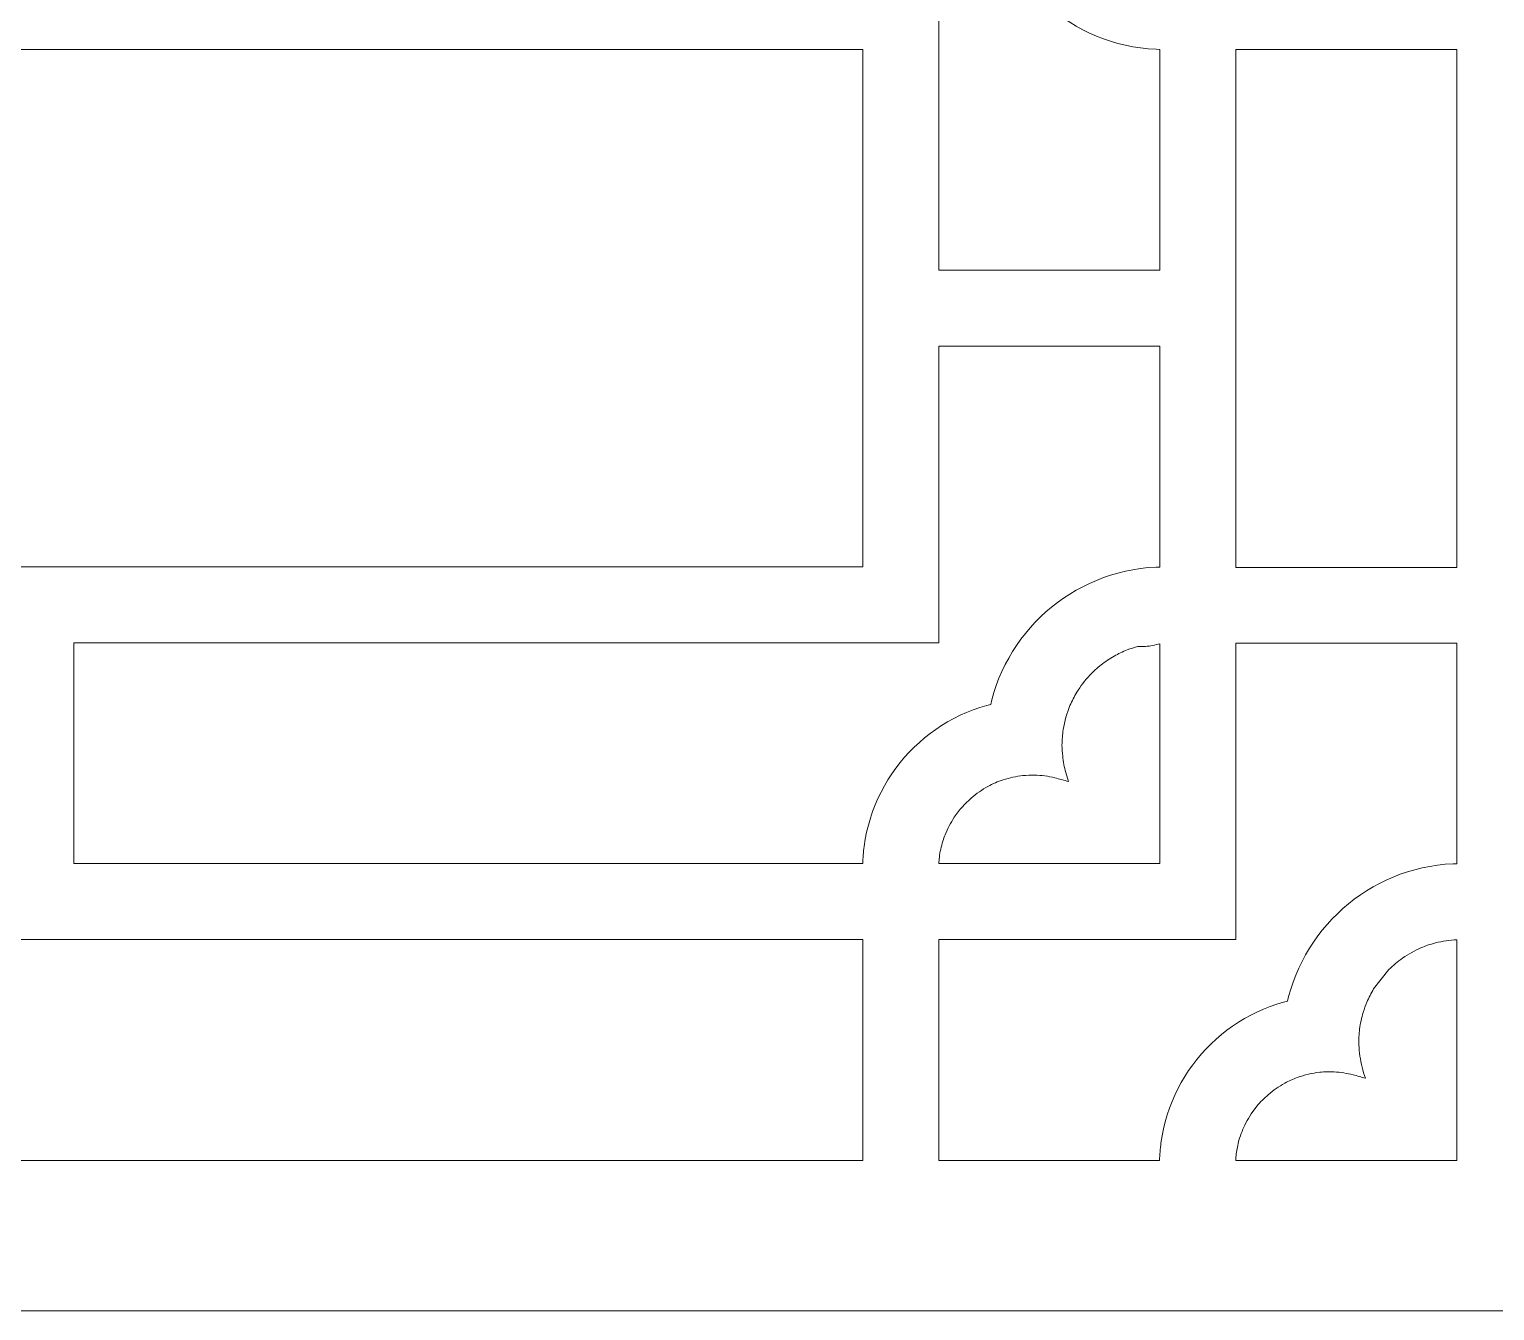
# Model space of a CAD drawing. Header units: centimetres. Extents: x -26.5 to 18, y -3.7 to 6.
# Drawn here: x -18.45 to -11.33, y -3.7 to 2.52 of the extents above; entities that cross this region are included whole.
import ezdxf

# ---------------------------------------------------------------- set-up
doc = ezdxf.new("R2010")
doc.units = ezdxf.units.CM
doc.header["$MEASUREMENT"] = 0
doc.layers.add('layer 1', color=7, linetype='Continuous')

msp = doc.modelspace()

# ---------------------------------------------------------------- linework, layer by layer
at = {"layer": 'layer 1', "color": 242, "lineweight": 9}
for points, knots in [([(-26.53457, -3.70309), (-26.53457, -3.70309), (-26.53457, 6.03856), (-26.53457, 6.03856), (-26.53457, 6.03856), (-26.53457, 6.03856), (18.03348, 6.03856), (18.03348, 6.03856), (18.03348, 6.03856), (18.03348, 6.03856), (18.03348, -3.70309), (18.03348, -3.70309), (18.03348, -3.70309), (18.03348, -3.70309), (-26.53457, -3.70309), (-26.53457, -3.70309)], [0, 0, 0, 0, 0.2, 0.2, 0.2, 0.2, 0.4, 0.4, 0.4, 0.4, 0.6, 0.6, 0.6, 0.6, 1, 1, 1, 1]), ([(-13.39778, 2.55677), (-13.39778, 2.55677), (-13.42803, 2.57666), (-13.42803, 2.57666), (-13.42803, 2.57666), (-13.42803, 2.57666), (-13.4574, 2.59777), (-13.4574, 2.59777), (-13.4574, 2.59777), (-13.4574, 2.59777), (-13.48583, 2.62004), (-13.48583, 2.62004), (-13.48583, 2.62004), (-13.48583, 2.62004), (-13.5133, 2.64347), (-13.5133, 2.64347), (-13.5133, 2.64347), (-13.5133, 2.64347), (-13.53977, 2.66799), (-13.53977, 2.66799), (-13.53977, 2.66799), (-13.53977, 2.66799), (-13.5652, 2.69358), (-13.5652, 2.69358), (-13.5652, 2.69358), (-13.5652, 2.69358), (-13.58955, 2.7202), (-13.58955, 2.7202), (-13.58955, 2.7202), (-13.58955, 2.7202), (-13.6128, 2.74782), (-13.6128, 2.74782), (-13.6128, 2.74782), (-13.6128, 2.74782), (-13.6349, 2.7764), (-13.6349, 2.7764), (-13.6349, 2.7764), (-13.6349, 2.7764), (-13.65582, 2.80591), (-13.65582, 2.80591), (-13.65582, 2.80591), (-13.65582, 2.80591), (-13.67553, 2.8363), (-13.67553, 2.8363), (-13.67553, 2.8363), (-13.67553, 2.8363), (-13.69398, 2.86755), (-13.69398, 2.86755), (-13.69398, 2.86755), (-13.69398, 2.86755), (-13.71114, 2.89961), (-13.71114, 2.89961), (-13.71114, 2.89961), (-13.71114, 2.89961), (-13.72698, 2.93246), (-13.72698, 2.93246), (-13.72698, 2.93246), (-13.72698, 2.93246), (-13.74146, 2.96605), (-13.74146, 2.96605), (-13.74146, 2.96605), (-13.74146, 2.96605), (-13.75455, 3.00035), (-13.75455, 3.00035), (-13.75455, 3.00035), (-13.75455, 3.00035), (-13.76619, 3.03533), (-13.76619, 3.03533), (-13.76619, 3.03533), (-13.76619, 3.03533), (-13.77637, 3.07094), (-13.77637, 3.07094), (-13.77637, 3.07094), (-13.77637, 3.07094), (-13.78151, 3.09242), (-13.78151, 3.09242), (-13.78151, 3.09242), (-13.78151, 3.09242), (-13.8007, 3.09737), (-13.8007, 3.09737), (-13.8007, 3.09737), (-13.8007, 3.09737), (-13.83398, 3.10747), (-13.83398, 3.10747), (-13.83398, 3.10747), (-13.83398, 3.10747), (-13.86665, 3.11893), (-13.86665, 3.11893), (-13.86665, 3.11893), (-13.86665, 3.11893), (-13.89868, 3.1317), (-13.89868, 3.1317), (-13.89868, 3.1317), (-13.89868, 3.1317), (-13.93005, 3.14577), (-13.93005, 3.14577), (-13.93005, 3.14577), (-13.93005, 3.14577), (-13.96071, 3.16108), (-13.96071, 3.16108), (-13.96071, 3.16108), (-13.96071, 3.16108), (-13.99063, 3.17761), (-13.99063, 3.17761), (-13.99063, 3.17761), (-13.99063, 3.17761), (-14.01978, 3.19532), (-14.01978, 3.19532), (-14.01978, 3.19532), (-14.01978, 3.19532), (-14.04814, 3.21419), (-14.04814, 3.21419), (-14.04814, 3.21419), (-14.04814, 3.21419), (-14.07566, 3.23417), (-14.07566, 3.23417), (-14.07566, 3.23417), (-14.07566, 3.23417), (-14.10232, 3.25525), (-14.10232, 3.25525), (-14.10232, 3.25525), (-14.10232, 3.25525), (-14.12806, 3.27737), (-14.12806, 3.27737), (-14.12806, 3.27737), (-14.12806, 3.27737), (-14.15289, 3.30052), (-14.15289, 3.30052), (-14.15289, 3.30052), (-14.15289, 3.30052), (-14.17674, 3.32465), (-14.17674, 3.32465), (-14.17674, 3.32465), (-14.17674, 3.32465), (-14.1996, 3.34974), (-14.1996, 3.34974), (-14.1996, 3.34974), (-14.1996, 3.34974), (-14.22143, 3.37575), (-14.22143, 3.37575), (-14.22143, 3.37575), (-14.22143, 3.37575), (-14.24219, 3.40265), (-14.24219, 3.40265), (-14.24219, 3.40265), (-14.24219, 3.40265), (-14.26186, 3.43041), (-14.26186, 3.43041), (-14.26186, 3.43041), (-14.26186, 3.43041), (-14.28041, 3.459), (-14.28041, 3.459), (-14.28041, 3.459), (-14.28041, 3.459), (-14.29778, 3.48837), (-14.29778, 3.48837), (-14.29778, 3.48837), (-14.29778, 3.48837), (-14.31397, 3.51852), (-14.31397, 3.51852), (-14.31397, 3.51852), (-14.31397, 3.51852), (-14.32893, 3.54938), (-14.32893, 3.54938), (-14.32893, 3.54938), (-14.32893, 3.54938), (-14.34262, 3.58094), (-14.34262, 3.58094), (-14.34262, 3.58094), (-14.34262, 3.58094), (-14.35502, 3.61315), (-14.35502, 3.61315), (-14.35502, 3.61315), (-14.35502, 3.61315), (-14.3661, 3.646), (-14.3661, 3.646), (-14.3661, 3.646), (-14.3661, 3.646), (-14.37581, 3.67944), (-14.37581, 3.67944), (-14.37581, 3.67944), (-14.37581, 3.67944), (-14.38413, 3.71344), (-14.38413, 3.71344), (-14.38413, 3.71344), (-14.38413, 3.71344), (-14.39102, 3.74796), (-14.39102, 3.74796), (-14.39102, 3.74796), (-14.39102, 3.74796), (-14.39645, 3.78298), (-14.39645, 3.78298), (-14.39645, 3.78298), (-14.39953, 3.81078), (-14.40242, 3.83839), (-14.40307, 3.86639), (-14.40307, 3.86639), (-14.40307, 3.86639), (-18.23329, 3.86639), (-18.23329, 3.86639), (-18.23329, 3.86639), (-18.23329, 3.86639), (-18.23329, 2.79374), (-18.23329, 2.79374), (-18.23329, 2.79374), (-18.23329, 2.79374), (-14.03281, 2.79374), (-14.03281, 2.79374), (-14.03281, 2.79374), (-14.03281, 2.79374), (-14.03281, 1.35219), (-14.03281, 1.35219), (-14.03281, 1.35219), (-14.03281, 1.35219), (-12.96017, 1.35219), (-12.96017, 1.35219), (-12.96017, 1.35219), (-12.96017, 1.35219), (-12.96017, 2.42528), (-12.96017, 2.42528), (-12.96017, 2.42528), (-12.96017, 2.42528), (-12.97801, 2.42568), (-12.97801, 2.42568), (-12.97801, 2.42568), (-12.97801, 2.42568), (-13.01618, 2.42822), (-13.01618, 2.42822), (-13.01618, 2.42822), (-13.01618, 2.42822), (-13.05389, 2.4324), (-13.05389, 2.4324), (-13.05389, 2.4324), (-13.05389, 2.4324), (-13.09111, 2.43818), (-13.09111, 2.43818), (-13.09111, 2.43818), (-13.09111, 2.43818), (-13.1278, 2.44555), (-13.1278, 2.44555), (-13.1278, 2.44555), (-13.1278, 2.44555), (-13.16392, 2.45445), (-13.16392, 2.45445), (-13.16392, 2.45445), (-13.16392, 2.45445), (-13.19944, 2.46486), (-13.19944, 2.46486), (-13.19944, 2.46486), (-13.19944, 2.46486), (-13.23431, 2.47672), (-13.23431, 2.47672), (-13.23431, 2.47672), (-13.23431, 2.47672), (-13.26851, 2.49002), (-13.26851, 2.49002), (-13.26851, 2.49002), (-13.26851, 2.49002), (-13.30199, 2.50471), (-13.30199, 2.50471), (-13.30199, 2.50471), (-13.30199, 2.50471), (-13.33472, 2.52076), (-13.33472, 2.52076), (-13.33472, 2.52076), (-13.33472, 2.52076), (-13.36666, 2.53812), (-13.36666, 2.53812), (-13.36666, 2.53812), (-13.36666, 2.53812), (-13.39778, 2.55677), (-13.39778, 2.55677)], [0, 0, 0, 0, 0.0144928, 0.0144928, 0.0144928, 0.0144928, 0.0289855, 0.0289855, 0.0289855, 0.0289855, 0.0434783, 0.0434783, 0.0434783, 0.0434783, 0.057971, 0.057971, 0.057971, 0.057971, 0.0724638, 0.0724638, 0.0724638, 0.0724638, 0.0869565, 0.0869565, 0.0869565, 0.0869565, 0.1014493, 0.1014493, 0.1014493, 0.1014493, 0.115942, 0.115942, 0.115942, 0.115942, 0.1304348, 0.1304348, 0.1304348, 0.1304348, 0.1449275, 0.1449275, 0.1449275, 0.1449275, 0.1594203, 0.1594203, 0.1594203, 0.1594203, 0.173913, 0.173913, 0.173913, 0.173913, 0.1884058, 0.1884058, 0.1884058, 0.1884058, 0.2028986, 0.2028986, 0.2028986, 0.2028986, 0.2173913, 0.2173913, 0.2173913, 0.2173913, 0.2318841, 0.2318841, 0.2318841, 0.2318841, 0.2463768, 0.2463768, 0.2463768, 0.2463768, 0.2608696, 0.2608696, 0.2608696, 0.2608696, 0.2753623, 0.2753623, 0.2753623, 0.2753623, 0.2898551, 0.2898551, 0.2898551, 0.2898551, 0.3043478, 0.3043478, 0.3043478, 0.3043478, 0.3188406, 0.3188406, 0.3188406, 0.3188406, 0.3333333, 0.3333333, 0.3333333, 0.3333333, 0.3478261, 0.3478261, 0.3478261, 0.3478261, 0.3623188, 0.3623188, 0.3623188, 0.3623188, 0.3768116, 0.3768116, 0.3768116, 0.3768116, 0.3913043, 0.3913043, 0.3913043, 0.3913043, 0.4057971, 0.4057971, 0.4057971, 0.4057971, 0.4202899, 0.4202899, 0.4202899, 0.4202899, 0.4347826, 0.4347826, 0.4347826, 0.4347826, 0.4492754, 0.4492754, 0.4492754, 0.4492754, 0.4637681, 0.4637681, 0.4637681, 0.4637681, 0.4782609, 0.4782609, 0.4782609, 0.4782609, 0.4927536, 0.4927536, 0.4927536, 0.4927536, 0.5072464, 0.5072464, 0.5072464, 0.5072464, 0.5217391, 0.5217391, 0.5217391, 0.5217391, 0.5362319, 0.5362319, 0.5362319, 0.5362319, 0.5507246, 0.5507246, 0.5507246, 0.5507246, 0.5652174, 0.5652174, 0.5652174, 0.5652174, 0.5797101, 0.5797101, 0.5797101, 0.5797101, 0.5942029, 0.5942029, 0.5942029, 0.5942029, 0.6086957, 0.6086957, 0.6086957, 0.6086957, 0.6231884, 0.6231884, 0.6231884, 0.6231884, 0.6376812, 0.6376812, 0.6376812, 0.6376812, 0.6521739, 0.6521739, 0.6521739, 0.6521739, 0.6666667, 0.6666667, 0.6666667, 0.6666667, 0.6811594, 0.6811594, 0.6811594, 0.6811594, 0.6956522, 0.6956522, 0.6956522, 0.6956522, 0.7101449, 0.7101449, 0.7101449, 0.7101449, 0.7246377, 0.7246377, 0.7246377, 0.7246377, 0.7391304, 0.7391304, 0.7391304, 0.7391304, 0.7536232, 0.7536232, 0.7536232, 0.7536232, 0.7681159, 0.7681159, 0.7681159, 0.7681159, 0.7826087, 0.7826087, 0.7826087, 0.7826087, 0.7971014, 0.7971014, 0.7971014, 0.7971014, 0.8115942, 0.8115942, 0.8115942, 0.8115942, 0.826087, 0.826087, 0.826087, 0.826087, 0.8405797, 0.8405797, 0.8405797, 0.8405797, 0.8550725, 0.8550725, 0.8550725, 0.8550725, 0.8695652, 0.8695652, 0.8695652, 0.8695652, 0.884058, 0.884058, 0.884058, 0.884058, 0.8985507, 0.8985507, 0.8985507, 0.8985507, 0.9130435, 0.9130435, 0.9130435, 0.9130435, 0.9275362, 0.9275362, 0.9275362, 0.9275362, 0.942029, 0.942029, 0.942029, 0.942029, 0.9565217, 0.9565217, 0.9565217, 0.9565217, 0.9710145, 0.9710145, 0.9710145, 0.9710145, 1, 1, 1, 1]), ([(-22.43377, 2.42483), (-22.43377, 2.42483), (-22.43377, -0.08936), (-22.43377, -0.08936), (-22.43377, -0.08936), (-22.43377, -0.08936), (-14.40172, -0.08936), (-14.40172, -0.08936), (-14.40172, -0.08936), (-14.40172, -0.08936), (-14.40172, 2.42483), (-14.40172, 2.42483), (-14.40172, 2.42483), (-14.40172, 2.42483), (-22.43377, 2.42483), (-22.43377, 2.42483)], [0, 0, 0, 0, 0.2, 0.2, 0.2, 0.2, 0.4, 0.4, 0.4, 0.4, 0.6, 0.6, 0.6, 0.6, 1, 1, 1, 1]), ([(-11.51862, -0.0916), (-11.51862, -0.0916), (-11.51862, 2.42549), (-11.51862, 2.42549), (-11.51862, 2.42549), (-11.51862, 2.42549), (-12.59126, 2.42549), (-12.59126, 2.42549), (-12.59126, 2.42549), (-12.59126, 2.42549), (-12.59126, -0.0916), (-12.59126, -0.0916), (-12.59126, -0.0916), (-12.59126, -0.0916), (-11.51862, -0.0916), (-11.51862, -0.0916)], [0, 0, 0, 0, 0.2, 0.2, 0.2, 0.2, 0.4, 0.4, 0.4, 0.4, 0.6, 0.6, 0.6, 0.6, 1, 1, 1, 1]), ([(-14.37581, -1.34396), (-14.37581, -1.34396), (-14.3661, -1.31052), (-14.3661, -1.31052), (-14.3661, -1.31052), (-14.3661, -1.31052), (-14.35502, -1.27767), (-14.35502, -1.27767), (-14.35502, -1.27767), (-14.35502, -1.27767), (-14.34262, -1.24545), (-14.34262, -1.24545), (-14.34262, -1.24545), (-14.34262, -1.24545), (-14.32893, -1.2139), (-14.32893, -1.2139), (-14.32893, -1.2139), (-14.32893, -1.2139), (-14.31397, -1.18303), (-14.31397, -1.18303), (-14.31397, -1.18303), (-14.31397, -1.18303), (-14.29778, -1.15289), (-14.29778, -1.15289), (-14.29778, -1.15289), (-14.29778, -1.15289), (-14.28041, -1.12351), (-14.28041, -1.12351), (-14.28041, -1.12351), (-14.28041, -1.12351), (-14.26186, -1.09493), (-14.26186, -1.09493), (-14.26186, -1.09493), (-14.26186, -1.09493), (-14.24219, -1.06717), (-14.24219, -1.06717), (-14.24219, -1.06717), (-14.24219, -1.06717), (-14.22143, -1.04027), (-14.22143, -1.04027), (-14.22143, -1.04027), (-14.22143, -1.04027), (-14.1996, -1.01426), (-14.1996, -1.01426), (-14.1996, -1.01426), (-14.1996, -1.01426), (-14.17674, -0.98917), (-14.17674, -0.98917), (-14.17674, -0.98917), (-14.17674, -0.98917), (-14.15289, -0.96503), (-14.15289, -0.96503), (-14.15289, -0.96503), (-14.15289, -0.96503), (-14.12806, -0.94189), (-14.12806, -0.94189), (-14.12806, -0.94189), (-14.12806, -0.94189), (-14.10232, -0.91976), (-14.10232, -0.91976), (-14.10232, -0.91976), (-14.10232, -0.91976), (-14.07566, -0.89869), (-14.07566, -0.89869), (-14.07566, -0.89869), (-14.07566, -0.89869), (-14.04814, -0.8787), (-14.04814, -0.8787), (-14.04814, -0.8787), (-14.04814, -0.8787), (-14.01978, -0.85984), (-14.01978, -0.85984), (-14.01978, -0.85984), (-14.01978, -0.85984), (-13.99063, -0.84213), (-13.99063, -0.84213), (-13.99063, -0.84213), (-13.99063, -0.84213), (-13.96071, -0.82559), (-13.96071, -0.82559), (-13.96071, -0.82559), (-13.96071, -0.82559), (-13.93005, -0.81028), (-13.93005, -0.81028), (-13.93005, -0.81028), (-13.93005, -0.81028), (-13.89868, -0.79623), (-13.89868, -0.79623), (-13.89868, -0.79623), (-13.89868, -0.79623), (-13.86665, -0.78345), (-13.86665, -0.78345), (-13.86665, -0.78345), (-13.86665, -0.78345), (-13.83398, -0.77199), (-13.83398, -0.77199), (-13.83398, -0.77199), (-13.83398, -0.77199), (-13.8007, -0.76189), (-13.8007, -0.76189), (-13.8007, -0.76189), (-13.8007, -0.76189), (-13.78151, -0.75695), (-13.78151, -0.75695), (-13.78151, -0.75695), (-13.78151, -0.75695), (-13.77637, -0.73546), (-13.77637, -0.73546), (-13.77637, -0.73546), (-13.77637, -0.73546), (-13.76619, -0.69985), (-13.76619, -0.69985), (-13.76619, -0.69985), (-13.76619, -0.69985), (-13.75455, -0.66487), (-13.75455, -0.66487), (-13.75455, -0.66487), (-13.75455, -0.66487), (-13.74146, -0.63057), (-13.74146, -0.63057), (-13.74146, -0.63057), (-13.74146, -0.63057), (-13.72698, -0.59698), (-13.72698, -0.59698), (-13.72698, -0.59698), (-13.72698, -0.59698), (-13.71114, -0.56413), (-13.71114, -0.56413), (-13.71114, -0.56413), (-13.71114, -0.56413), (-13.69398, -0.53206), (-13.69398, -0.53206), (-13.69398, -0.53206), (-13.69398, -0.53206), (-13.67553, -0.50082), (-13.67553, -0.50082), (-13.67553, -0.50082), (-13.67553, -0.50082), (-13.65582, -0.47043), (-13.65582, -0.47043), (-13.65582, -0.47043), (-13.65582, -0.47043), (-13.6349, -0.44092), (-13.6349, -0.44092), (-13.6349, -0.44092), (-13.6349, -0.44092), (-13.6128, -0.41234), (-13.6128, -0.41234), (-13.6128, -0.41234), (-13.6128, -0.41234), (-13.58955, -0.38472), (-13.58955, -0.38472), (-13.58955, -0.38472), (-13.58955, -0.38472), (-13.5652, -0.3581), (-13.5652, -0.3581), (-13.5652, -0.3581), (-13.5652, -0.3581), (-13.53977, -0.33251), (-13.53977, -0.33251), (-13.53977, -0.33251), (-13.53977, -0.33251), (-13.5133, -0.30798), (-13.5133, -0.30798), (-13.5133, -0.30798), (-13.5133, -0.30798), (-13.48583, -0.28456), (-13.48583, -0.28456), (-13.48583, -0.28456), (-13.48583, -0.28456), (-13.4574, -0.26228), (-13.4574, -0.26228), (-13.4574, -0.26228), (-13.4574, -0.26228), (-13.42804, -0.24118), (-13.42804, -0.24118), (-13.42804, -0.24118), (-13.42804, -0.24118), (-13.39778, -0.22128), (-13.39778, -0.22128), (-13.39778, -0.22128), (-13.39778, -0.22128), (-13.36666, -0.20264), (-13.36666, -0.20264), (-13.36666, -0.20264), (-13.36666, -0.20264), (-13.33472, -0.18527), (-13.33472, -0.18527), (-13.33472, -0.18527), (-13.33472, -0.18527), (-13.30199, -0.16922), (-13.30199, -0.16922), (-13.30199, -0.16922), (-13.30199, -0.16922), (-13.26851, -0.15454), (-13.26851, -0.15454), (-13.26851, -0.15454), (-13.26851, -0.15454), (-13.23431, -0.14124), (-13.23431, -0.14124), (-13.23431, -0.14124), (-13.23431, -0.14124), (-13.19944, -0.12937), (-13.19944, -0.12937), (-13.19944, -0.12937), (-13.19944, -0.12937), (-13.16392, -0.11897), (-13.16392, -0.11897), (-13.16392, -0.11897), (-13.16392, -0.11897), (-13.1278, -0.11007), (-13.1278, -0.11007), (-13.1278, -0.11007), (-13.1278, -0.11007), (-13.09111, -0.10271), (-13.09111, -0.10271), (-13.09111, -0.10271), (-13.09111, -0.10271), (-13.05389, -0.09692), (-13.05389, -0.09692), (-13.05389, -0.09692), (-13.05389, -0.09692), (-13.01617, -0.09274), (-13.01617, -0.09274), (-13.01617, -0.09274), (-13.01617, -0.09274), (-12.97801, -0.0902), (-12.97801, -0.0902), (-12.97801, -0.0902), (-12.97801, -0.0902), (-12.96017, -0.08981), (-12.96017, -0.08981), (-12.96017, -0.08981), (-12.96017, -0.08981), (-12.96017, 0.98328), (-12.96017, 0.98328), (-12.96017, 0.98328), (-12.96017, 0.98328), (-14.03281, 0.98328), (-14.03281, 0.98328), (-14.03281, 0.98328), (-14.03281, 0.98328), (-14.03281, -0.45827), (-14.03281, -0.45827), (-14.03281, -0.45827), (-14.03281, -0.45827), (-18.23329, -0.45827), (-18.23329, -0.45827), (-18.23329, -0.45827), (-18.23329, -0.45827), (-18.23329, -1.53091), (-18.23329, -1.53091), (-18.23329, -1.53091), (-18.23329, -1.53091), (-14.40307, -1.53091), (-14.40307, -1.53091), (-14.40307, -1.53091), (-14.40242, -1.50291), (-14.39953, -1.47529), (-14.39645, -1.4475), (-14.39645, -1.4475), (-14.39645, -1.4475), (-14.39102, -1.41249), (-14.39102, -1.41249), (-14.39102, -1.41249), (-14.39102, -1.41249), (-14.38413, -1.37796), (-14.38413, -1.37796), (-14.38413, -1.37796), (-14.38413, -1.37796), (-14.37581, -1.34396), (-14.37581, -1.34396)], [0, 0, 0, 0, 0.0144928, 0.0144928, 0.0144928, 0.0144928, 0.0289855, 0.0289855, 0.0289855, 0.0289855, 0.0434783, 0.0434783, 0.0434783, 0.0434783, 0.057971, 0.057971, 0.057971, 0.057971, 0.0724638, 0.0724638, 0.0724638, 0.0724638, 0.0869565, 0.0869565, 0.0869565, 0.0869565, 0.1014493, 0.1014493, 0.1014493, 0.1014493, 0.115942, 0.115942, 0.115942, 0.115942, 0.1304348, 0.1304348, 0.1304348, 0.1304348, 0.1449275, 0.1449275, 0.1449275, 0.1449275, 0.1594203, 0.1594203, 0.1594203, 0.1594203, 0.173913, 0.173913, 0.173913, 0.173913, 0.1884058, 0.1884058, 0.1884058, 0.1884058, 0.2028986, 0.2028986, 0.2028986, 0.2028986, 0.2173913, 0.2173913, 0.2173913, 0.2173913, 0.2318841, 0.2318841, 0.2318841, 0.2318841, 0.2463768, 0.2463768, 0.2463768, 0.2463768, 0.2608696, 0.2608696, 0.2608696, 0.2608696, 0.2753623, 0.2753623, 0.2753623, 0.2753623, 0.2898551, 0.2898551, 0.2898551, 0.2898551, 0.3043478, 0.3043478, 0.3043478, 0.3043478, 0.3188406, 0.3188406, 0.3188406, 0.3188406, 0.3333333, 0.3333333, 0.3333333, 0.3333333, 0.3478261, 0.3478261, 0.3478261, 0.3478261, 0.3623188, 0.3623188, 0.3623188, 0.3623188, 0.3768116, 0.3768116, 0.3768116, 0.3768116, 0.3913043, 0.3913043, 0.3913043, 0.3913043, 0.4057971, 0.4057971, 0.4057971, 0.4057971, 0.4202899, 0.4202899, 0.4202899, 0.4202899, 0.4347826, 0.4347826, 0.4347826, 0.4347826, 0.4492754, 0.4492754, 0.4492754, 0.4492754, 0.4637681, 0.4637681, 0.4637681, 0.4637681, 0.4782609, 0.4782609, 0.4782609, 0.4782609, 0.4927536, 0.4927536, 0.4927536, 0.4927536, 0.5072464, 0.5072464, 0.5072464, 0.5072464, 0.5217391, 0.5217391, 0.5217391, 0.5217391, 0.5362319, 0.5362319, 0.5362319, 0.5362319, 0.5507246, 0.5507246, 0.5507246, 0.5507246, 0.5652174, 0.5652174, 0.5652174, 0.5652174, 0.5797101, 0.5797101, 0.5797101, 0.5797101, 0.5942029, 0.5942029, 0.5942029, 0.5942029, 0.6086957, 0.6086957, 0.6086957, 0.6086957, 0.6231884, 0.6231884, 0.6231884, 0.6231884, 0.6376812, 0.6376812, 0.6376812, 0.6376812, 0.6521739, 0.6521739, 0.6521739, 0.6521739, 0.6666667, 0.6666667, 0.6666667, 0.6666667, 0.6811594, 0.6811594, 0.6811594, 0.6811594, 0.6956522, 0.6956522, 0.6956522, 0.6956522, 0.7101449, 0.7101449, 0.7101449, 0.7101449, 0.7246377, 0.7246377, 0.7246377, 0.7246377, 0.7391304, 0.7391304, 0.7391304, 0.7391304, 0.7536232, 0.7536232, 0.7536232, 0.7536232, 0.7681159, 0.7681159, 0.7681159, 0.7681159, 0.7826087, 0.7826087, 0.7826087, 0.7826087, 0.7971014, 0.7971014, 0.7971014, 0.7971014, 0.8115942, 0.8115942, 0.8115942, 0.8115942, 0.826087, 0.826087, 0.826087, 0.826087, 0.8405797, 0.8405797, 0.8405797, 0.8405797, 0.8550725, 0.8550725, 0.8550725, 0.8550725, 0.8695652, 0.8695652, 0.8695652, 0.8695652, 0.884058, 0.884058, 0.884058, 0.884058, 0.8985507, 0.8985507, 0.8985507, 0.8985507, 0.9130435, 0.9130435, 0.9130435, 0.9130435, 0.9275362, 0.9275362, 0.9275362, 0.9275362, 0.942029, 0.942029, 0.942029, 0.942029, 0.9565217, 0.9565217, 0.9565217, 0.9565217, 0.9710145, 0.9710145, 0.9710145, 0.9710145, 1, 1, 1, 1]), ([(-13.11915, -0.49247), (-13.14085, -0.5007), (-13.1615, -0.51133), (-13.18174, -0.52273), (-13.18174, -0.52273), (-13.20396, -0.53547), (-13.2258, -0.54918), (-13.24575, -0.56532), (-13.24575, -0.56532), (-13.26471, -0.5809), (-13.28337, -0.59695), (-13.29998, -0.61508), (-13.29998, -0.61508), (-13.32361, -0.64106), (-13.34478, -0.66876), (-13.36382, -0.6983), (-13.36382, -0.6983), (-13.37577, -0.71915), (-13.38673, -0.74047), (-13.3967, -0.76236), (-13.3967, -0.76236), (-13.41163, -0.80028), (-13.4226, -0.83898), (-13.42986, -0.8791), (-13.42986, -0.8791), (-13.43307, -0.90409), (-13.43495, -0.92931), (-13.43559, -0.95452), (-13.43559, -0.95452), (-13.43509, -0.97276), (-13.4339, -0.99093), (-13.43191, -1.00909), (-13.43191, -1.00909), (-13.42888, -1.03546), (-13.42471, -1.06265), (-13.41705, -1.08812), (-13.41705, -1.08812), (-13.41705, -1.08812), (-13.40382, -1.13183), (-13.40382, -1.13183), (-13.40382, -1.13183), (-13.42589, -1.12573), (-13.4479, -1.11923), (-13.47019, -1.11394), (-13.47019, -1.11394), (-13.502, -1.10662), (-13.53519, -1.10116), (-13.56788, -1.10081), (-13.56788, -1.10081), (-13.58702, -1.10074), (-13.60609, -1.10138), (-13.6252, -1.10279), (-13.6252, -1.10279), (-13.65789, -1.10704), (-13.68976, -1.11388), (-13.72126, -1.12368), (-13.72126, -1.12368), (-13.74665, -1.1317), (-13.77116, -1.14324), (-13.79488, -1.15535), (-13.79488, -1.15535), (-13.8236, -1.17205), (-13.85041, -1.19068), (-13.8757, -1.2123), (-13.8757, -1.2123), (-13.89517, -1.22929), (-13.91313, -1.24746), (-13.93014, -1.26695), (-13.93014, -1.26695), (-13.93014, -1.26695), (-13.95879, -1.30565), (-13.95879, -1.30565), (-13.95879, -1.30565), (-13.97578, -1.33272), (-13.99042, -1.36063), (-14.00253, -1.39023), (-14.00253, -1.39023), (-14.00669, -1.40057), (-14.01057, -1.41098), (-14.01418, -1.42155), (-14.01418, -1.42155), (-14.0214, -1.44704), (-14.02795, -1.47338), (-14.03084, -1.49977), (-14.03084, -1.49977), (-14.0319, -1.51012), (-14.03279, -1.5205), (-14.0333, -1.53091), (-14.0333, -1.53091), (-14.0333, -1.53091), (-12.96017, -1.53091), (-12.96017, -1.53091), (-12.96017, -1.53091), (-12.96017, -1.53091), (-12.96017, -0.46282), (-12.96017, -0.46282), (-12.96017, -0.46282), (-12.98361, -0.46799), (-13.00659, -0.47385), (-13.03061, -0.47604), (-13.03061, -0.47604), (-13.04303, -0.47692), (-13.05502, -0.4768), (-13.0674, -0.47527), (-13.0674, -0.47527), (-13.08485, -0.48042), (-13.10206, -0.48615), (-13.11915, -0.49247)], [0, 0, 0, 0, 0.0357143, 0.0357143, 0.0357143, 0.0357143, 0.0714286, 0.0714286, 0.0714286, 0.0714286, 0.1071429, 0.1071429, 0.1071429, 0.1071429, 0.1428571, 0.1428571, 0.1428571, 0.1428571, 0.1785714, 0.1785714, 0.1785714, 0.1785714, 0.2142857, 0.2142857, 0.2142857, 0.2142857, 0.25, 0.25, 0.25, 0.25, 0.2857143, 0.2857143, 0.2857143, 0.2857143, 0.3214286, 0.3214286, 0.3214286, 0.3214286, 0.3571429, 0.3571429, 0.3571429, 0.3571429, 0.3928571, 0.3928571, 0.3928571, 0.3928571, 0.4285714, 0.4285714, 0.4285714, 0.4285714, 0.4642857, 0.4642857, 0.4642857, 0.4642857, 0.5, 0.5, 0.5, 0.5, 0.5357143, 0.5357143, 0.5357143, 0.5357143, 0.5714286, 0.5714286, 0.5714286, 0.5714286, 0.6071429, 0.6071429, 0.6071429, 0.6071429, 0.6428571, 0.6428571, 0.6428571, 0.6428571, 0.6785714, 0.6785714, 0.6785714, 0.6785714, 0.7142857, 0.7142857, 0.7142857, 0.7142857, 0.75, 0.75, 0.75, 0.75, 0.7857143, 0.7857143, 0.7857143, 0.7857143, 0.8214286, 0.8214286, 0.8214286, 0.8214286, 0.8571429, 0.8571429, 0.8571429, 0.8571429, 0.8928571, 0.8928571, 0.8928571, 0.8928571, 0.9285714, 0.9285714, 0.9285714, 0.9285714, 1, 1, 1, 1]), ([(-12.88738, -2.65545), (-12.88738, -2.65545), (-12.87242, -2.62458), (-12.87242, -2.62458), (-12.87242, -2.62458), (-12.87242, -2.62458), (-12.85623, -2.59445), (-12.85623, -2.59445), (-12.85623, -2.59445), (-12.85623, -2.59445), (-12.83886, -2.56507), (-12.83886, -2.56507), (-12.83886, -2.56507), (-12.83886, -2.56507), (-12.82031, -2.53648), (-12.82031, -2.53648), (-12.82031, -2.53648), (-12.82031, -2.53648), (-12.80064, -2.50872), (-12.80064, -2.50872), (-12.80064, -2.50872), (-12.80064, -2.50872), (-12.77988, -2.48182), (-12.77988, -2.48182), (-12.77988, -2.48182), (-12.77988, -2.48182), (-12.75805, -2.45581), (-12.75805, -2.45581), (-12.75805, -2.45581), (-12.75805, -2.45581), (-12.73519, -2.43072), (-12.73519, -2.43072), (-12.73519, -2.43072), (-12.73519, -2.43072), (-12.71134, -2.40658), (-12.71134, -2.40658), (-12.71134, -2.40658), (-12.71134, -2.40658), (-12.68651, -2.38344), (-12.68651, -2.38344), (-12.68651, -2.38344), (-12.68651, -2.38344), (-12.66077, -2.36131), (-12.66077, -2.36131), (-12.66077, -2.36131), (-12.66077, -2.36131), (-12.63411, -2.34024), (-12.63411, -2.34024), (-12.63411, -2.34024), (-12.63411, -2.34024), (-12.60659, -2.32026), (-12.60659, -2.32026), (-12.60659, -2.32026), (-12.60659, -2.32026), (-12.57823, -2.30139), (-12.57823, -2.30139), (-12.57823, -2.30139), (-12.57823, -2.30139), (-12.54908, -2.28368), (-12.54908, -2.28368), (-12.54908, -2.28368), (-12.54908, -2.28368), (-12.51916, -2.26715), (-12.51916, -2.26715), (-12.51916, -2.26715), (-12.51916, -2.26715), (-12.4885, -2.25184), (-12.4885, -2.25184), (-12.4885, -2.25184), (-12.4885, -2.25184), (-12.45713, -2.23778), (-12.45713, -2.23778), (-12.45713, -2.23778), (-12.45713, -2.23778), (-12.4251, -2.225), (-12.4251, -2.225), (-12.4251, -2.225), (-12.4251, -2.225), (-12.39243, -2.21355), (-12.39243, -2.21355), (-12.39243, -2.21355), (-12.39243, -2.21355), (-12.35915, -2.20344), (-12.35915, -2.20344), (-12.35915, -2.20344), (-12.35915, -2.20344), (-12.33996, -2.1985), (-12.33996, -2.1985), (-12.33996, -2.1985), (-12.33996, -2.1985), (-12.33482, -2.17702), (-12.33482, -2.17702), (-12.33482, -2.17702), (-12.33482, -2.17702), (-12.32464, -2.1414), (-12.32464, -2.1414), (-12.32464, -2.1414), (-12.32464, -2.1414), (-12.313, -2.10643), (-12.313, -2.10643), (-12.313, -2.10643), (-12.313, -2.10643), (-12.29991, -2.07212), (-12.29991, -2.07212), (-12.29991, -2.07212), (-12.29991, -2.07212), (-12.28543, -2.03853), (-12.28543, -2.03853), (-12.28543, -2.03853), (-12.28543, -2.03853), (-12.26959, -2.00568), (-12.26959, -2.00568), (-12.26959, -2.00568), (-12.26959, -2.00568), (-12.25243, -1.97362), (-12.25243, -1.97362), (-12.25243, -1.97362), (-12.25243, -1.97362), (-12.23397, -1.94237), (-12.23397, -1.94237), (-12.23397, -1.94237), (-12.23397, -1.94237), (-12.21427, -1.91198), (-12.21427, -1.91198), (-12.21427, -1.91198), (-12.21427, -1.91198), (-12.19334, -1.88247), (-12.19334, -1.88247), (-12.19334, -1.88247), (-12.19334, -1.88247), (-12.17125, -1.85389), (-12.17125, -1.85389), (-12.17125, -1.85389), (-12.17125, -1.85389), (-12.148, -1.82627), (-12.148, -1.82627), (-12.148, -1.82627), (-12.148, -1.82627), (-12.12364, -1.79965), (-12.12364, -1.79965), (-12.12364, -1.79965), (-12.12364, -1.79965), (-12.09821, -1.77406), (-12.09821, -1.77406), (-12.09821, -1.77406), (-12.09821, -1.77406), (-12.07175, -1.74954), (-12.07175, -1.74954), (-12.07175, -1.74954), (-12.07175, -1.74954), (-12.04428, -1.72612), (-12.04428, -1.72612), (-12.04428, -1.72612), (-12.04428, -1.72612), (-12.01585, -1.70384), (-12.01585, -1.70384), (-12.01585, -1.70384), (-12.01585, -1.70384), (-11.98648, -1.68274), (-11.98648, -1.68274), (-11.98648, -1.68274), (-11.98648, -1.68274), (-11.95622, -1.66284), (-11.95622, -1.66284), (-11.95622, -1.66284), (-11.95622, -1.66284), (-11.9251, -1.64419), (-11.9251, -1.64419), (-11.9251, -1.64419), (-11.9251, -1.64419), (-11.89316, -1.62682), (-11.89316, -1.62682), (-11.89316, -1.62682), (-11.89316, -1.62682), (-11.86043, -1.61078), (-11.86043, -1.61078), (-11.86043, -1.61078), (-11.86043, -1.61078), (-11.82696, -1.59609), (-11.82696, -1.59609), (-11.82696, -1.59609), (-11.82696, -1.59609), (-11.79276, -1.5828), (-11.79276, -1.5828), (-11.79276, -1.5828), (-11.79276, -1.5828), (-11.75789, -1.57093), (-11.75789, -1.57093), (-11.75789, -1.57093), (-11.75789, -1.57093), (-11.72237, -1.56052), (-11.72237, -1.56052), (-11.72237, -1.56052), (-11.72237, -1.56052), (-11.68625, -1.55162), (-11.68625, -1.55162), (-11.68625, -1.55162), (-11.68625, -1.55162), (-11.64956, -1.54426), (-11.64956, -1.54426), (-11.64956, -1.54426), (-11.64956, -1.54426), (-11.61234, -1.53847), (-11.61234, -1.53847), (-11.61234, -1.53847), (-11.61234, -1.53847), (-11.57462, -1.53429), (-11.57462, -1.53429), (-11.57462, -1.53429), (-11.57462, -1.53429), (-11.53645, -1.53176), (-11.53645, -1.53176), (-11.53645, -1.53176), (-11.53645, -1.53176), (-11.51862, -1.53136), (-11.51862, -1.53136), (-11.51862, -1.53136), (-11.51862, -1.53136), (-11.51862, -0.46052), (-11.51862, -0.46052), (-11.51862, -0.46052), (-11.51862, -0.46052), (-12.59126, -0.46052), (-12.59126, -0.46052), (-12.59126, -0.46052), (-12.59126, -0.46052), (-12.59126, -1.89982), (-12.59126, -1.89982), (-12.59126, -1.89982), (-12.59126, -1.89982), (-14.03328, -1.89982), (-14.03328, -1.89982), (-14.03328, -1.89982), (-14.03328, -1.89982), (-14.03328, -2.97247), (-14.03328, -2.97247), (-14.03328, -2.97247), (-14.03328, -2.97247), (-12.96152, -2.97247), (-12.96152, -2.97247), (-12.96152, -2.97247), (-12.96087, -2.94446), (-12.95798, -2.91685), (-12.9549, -2.88905), (-12.9549, -2.88905), (-12.9549, -2.88905), (-12.94947, -2.85404), (-12.94947, -2.85404), (-12.94947, -2.85404), (-12.94947, -2.85404), (-12.94258, -2.81951), (-12.94258, -2.81951), (-12.94258, -2.81951), (-12.94258, -2.81951), (-12.93426, -2.78551), (-12.93426, -2.78551), (-12.93426, -2.78551), (-12.93426, -2.78551), (-12.92455, -2.75207), (-12.92455, -2.75207), (-12.92455, -2.75207), (-12.92455, -2.75207), (-12.91347, -2.71923), (-12.91347, -2.71923), (-12.91347, -2.71923), (-12.91347, -2.71923), (-12.90107, -2.68701), (-12.90107, -2.68701), (-12.90107, -2.68701), (-12.90107, -2.68701), (-12.88738, -2.65545), (-12.88738, -2.65545)], [0, 0, 0, 0, 0.0144928, 0.0144928, 0.0144928, 0.0144928, 0.0289855, 0.0289855, 0.0289855, 0.0289855, 0.0434783, 0.0434783, 0.0434783, 0.0434783, 0.057971, 0.057971, 0.057971, 0.057971, 0.0724638, 0.0724638, 0.0724638, 0.0724638, 0.0869565, 0.0869565, 0.0869565, 0.0869565, 0.1014493, 0.1014493, 0.1014493, 0.1014493, 0.115942, 0.115942, 0.115942, 0.115942, 0.1304348, 0.1304348, 0.1304348, 0.1304348, 0.1449275, 0.1449275, 0.1449275, 0.1449275, 0.1594203, 0.1594203, 0.1594203, 0.1594203, 0.173913, 0.173913, 0.173913, 0.173913, 0.1884058, 0.1884058, 0.1884058, 0.1884058, 0.2028986, 0.2028986, 0.2028986, 0.2028986, 0.2173913, 0.2173913, 0.2173913, 0.2173913, 0.2318841, 0.2318841, 0.2318841, 0.2318841, 0.2463768, 0.2463768, 0.2463768, 0.2463768, 0.2608696, 0.2608696, 0.2608696, 0.2608696, 0.2753623, 0.2753623, 0.2753623, 0.2753623, 0.2898551, 0.2898551, 0.2898551, 0.2898551, 0.3043478, 0.3043478, 0.3043478, 0.3043478, 0.3188406, 0.3188406, 0.3188406, 0.3188406, 0.3333333, 0.3333333, 0.3333333, 0.3333333, 0.3478261, 0.3478261, 0.3478261, 0.3478261, 0.3623188, 0.3623188, 0.3623188, 0.3623188, 0.3768116, 0.3768116, 0.3768116, 0.3768116, 0.3913043, 0.3913043, 0.3913043, 0.3913043, 0.4057971, 0.4057971, 0.4057971, 0.4057971, 0.4202899, 0.4202899, 0.4202899, 0.4202899, 0.4347826, 0.4347826, 0.4347826, 0.4347826, 0.4492754, 0.4492754, 0.4492754, 0.4492754, 0.4637681, 0.4637681, 0.4637681, 0.4637681, 0.4782609, 0.4782609, 0.4782609, 0.4782609, 0.4927536, 0.4927536, 0.4927536, 0.4927536, 0.5072464, 0.5072464, 0.5072464, 0.5072464, 0.5217391, 0.5217391, 0.5217391, 0.5217391, 0.5362319, 0.5362319, 0.5362319, 0.5362319, 0.5507246, 0.5507246, 0.5507246, 0.5507246, 0.5652174, 0.5652174, 0.5652174, 0.5652174, 0.5797101, 0.5797101, 0.5797101, 0.5797101, 0.5942029, 0.5942029, 0.5942029, 0.5942029, 0.6086957, 0.6086957, 0.6086957, 0.6086957, 0.6231884, 0.6231884, 0.6231884, 0.6231884, 0.6376812, 0.6376812, 0.6376812, 0.6376812, 0.6521739, 0.6521739, 0.6521739, 0.6521739, 0.6666667, 0.6666667, 0.6666667, 0.6666667, 0.6811594, 0.6811594, 0.6811594, 0.6811594, 0.6956522, 0.6956522, 0.6956522, 0.6956522, 0.7101449, 0.7101449, 0.7101449, 0.7101449, 0.7246377, 0.7246377, 0.7246377, 0.7246377, 0.7391304, 0.7391304, 0.7391304, 0.7391304, 0.7536232, 0.7536232, 0.7536232, 0.7536232, 0.7681159, 0.7681159, 0.7681159, 0.7681159, 0.7826087, 0.7826087, 0.7826087, 0.7826087, 0.7971014, 0.7971014, 0.7971014, 0.7971014, 0.8115942, 0.8115942, 0.8115942, 0.8115942, 0.826087, 0.826087, 0.826087, 0.826087, 0.8405797, 0.8405797, 0.8405797, 0.8405797, 0.8550725, 0.8550725, 0.8550725, 0.8550725, 0.8695652, 0.8695652, 0.8695652, 0.8695652, 0.884058, 0.884058, 0.884058, 0.884058, 0.8985507, 0.8985507, 0.8985507, 0.8985507, 0.9130435, 0.9130435, 0.9130435, 0.9130435, 0.9275362, 0.9275362, 0.9275362, 0.9275362, 0.942029, 0.942029, 0.942029, 0.942029, 0.9565217, 0.9565217, 0.9565217, 0.9565217, 0.9710145, 0.9710145, 0.9710145, 0.9710145, 1, 1, 1, 1]), ([(-22.435, -2.97247), (-22.435, -2.97247), (-14.40219, -2.97247), (-14.40219, -2.97247), (-14.40219, -2.97247), (-14.40219, -2.97247), (-14.40219, -1.89982), (-14.40219, -1.89982), (-14.40219, -1.89982), (-14.40219, -1.89982), (-22.435, -1.89982), (-22.435, -1.89982), (-22.435, -1.89982), (-22.435, -1.89982), (-22.435, -2.97247), (-22.435, -2.97247)], [0, 0, 0, 0, 0.2, 0.2, 0.2, 0.2, 0.4, 0.4, 0.4, 0.4, 0.6, 0.6, 0.6, 0.6, 1, 1, 1, 1]), ([(-11.66035, -1.92781), (-11.67031, -1.93129), (-11.68021, -1.93496), (-11.69006, -1.93883), (-11.69006, -1.93883), (-11.72203, -1.95336), (-11.75249, -1.97037), (-11.7816, -1.99007), (-11.7816, -1.99007), (-11.80543, -2.0063), (-11.82734, -2.02587), (-11.84825, -2.04573), (-11.84825, -2.04573), (-11.84825, -2.04573), (-11.92227, -2.13985), (-11.92227, -2.13985), (-11.92227, -2.13985), (-11.93423, -2.1607), (-11.94517, -2.18203), (-11.95515, -2.20392), (-11.95515, -2.20392), (-11.96165, -2.22044), (-11.96748, -2.23716), (-11.97261, -2.25419), (-11.97261, -2.25419), (-11.98031, -2.28037), (-11.98697, -2.30728), (-11.98995, -2.33447), (-11.98995, -2.33447), (-11.99268, -2.36005), (-11.99465, -2.38592), (-11.99346, -2.41164), (-11.99346, -2.41164), (-11.99161, -2.4482), (-11.9866, -2.48398), (-11.97843, -2.51966), (-11.97843, -2.51966), (-11.97331, -2.53763), (-11.96768, -2.55549), (-11.96227, -2.57338), (-11.96227, -2.57338), (-11.98211, -2.56789), (-12.00192, -2.56214), (-12.0219, -2.55711), (-12.0219, -2.55711), (-12.05207, -2.54975), (-12.08242, -2.54499), (-12.11338, -2.54257), (-12.11338, -2.54257), (-12.13685, -2.54202), (-12.16022, -2.54261), (-12.18365, -2.54434), (-12.18365, -2.54434), (-12.22102, -2.5492), (-12.25725, -2.55748), (-12.29298, -2.56956), (-12.29298, -2.56956), (-12.31353, -2.57773), (-12.33362, -2.58683), (-12.35332, -2.5969), (-12.35332, -2.5969), (-12.38205, -2.61358), (-12.40887, -2.63223), (-12.43415, -2.65385), (-12.43415, -2.65385), (-12.45362, -2.67085), (-12.47157, -2.68901), (-12.48859, -2.7085), (-12.48859, -2.7085), (-12.48859, -2.7085), (-12.51724, -2.7472), (-12.51724, -2.7472), (-12.51724, -2.7472), (-12.52616, -2.76141), (-12.53447, -2.77586), (-12.54221, -2.79078), (-12.54221, -2.79078), (-12.55579, -2.81759), (-12.5681, -2.84594), (-12.57591, -2.87502), (-12.57591, -2.87502), (-12.5816, -2.89682), (-12.58682, -2.91888), (-12.58929, -2.94132), (-12.58929, -2.94132), (-12.59035, -2.95167), (-12.59124, -2.96205), (-12.59175, -2.97247), (-12.59175, -2.97247), (-12.59175, -2.97247), (-11.51862, -2.97247), (-11.51862, -2.97247), (-11.51862, -2.97247), (-11.51862, -2.97247), (-11.51862, -1.90078), (-11.51862, -1.90078), (-11.51862, -1.90078), (-11.55338, -1.90282), (-11.58744, -1.90774), (-11.6214, -1.91553), (-11.6214, -1.91553), (-11.63449, -1.91929), (-11.64744, -1.92339), (-11.66035, -1.92781)], [0, 0, 0, 0, 0.037037, 0.037037, 0.037037, 0.037037, 0.0740741, 0.0740741, 0.0740741, 0.0740741, 0.1111111, 0.1111111, 0.1111111, 0.1111111, 0.1481481, 0.1481481, 0.1481481, 0.1481481, 0.1851852, 0.1851852, 0.1851852, 0.1851852, 0.2222222, 0.2222222, 0.2222222, 0.2222222, 0.2592593, 0.2592593, 0.2592593, 0.2592593, 0.2962963, 0.2962963, 0.2962963, 0.2962963, 0.3333333, 0.3333333, 0.3333333, 0.3333333, 0.3703704, 0.3703704, 0.3703704, 0.3703704, 0.4074074, 0.4074074, 0.4074074, 0.4074074, 0.4444444, 0.4444444, 0.4444444, 0.4444444, 0.4814815, 0.4814815, 0.4814815, 0.4814815, 0.5185185, 0.5185185, 0.5185185, 0.5185185, 0.5555556, 0.5555556, 0.5555556, 0.5555556, 0.5925926, 0.5925926, 0.5925926, 0.5925926, 0.6296296, 0.6296296, 0.6296296, 0.6296296, 0.6666667, 0.6666667, 0.6666667, 0.6666667, 0.7037037, 0.7037037, 0.7037037, 0.7037037, 0.7407407, 0.7407407, 0.7407407, 0.7407407, 0.7777778, 0.7777778, 0.7777778, 0.7777778, 0.8148148, 0.8148148, 0.8148148, 0.8148148, 0.8518519, 0.8518519, 0.8518519, 0.8518519, 0.8888889, 0.8888889, 0.8888889, 0.8888889, 0.9259259, 0.9259259, 0.9259259, 0.9259259, 1, 1, 1, 1])]:
    msp.add_open_spline(points, degree=3, knots=knots, dxfattribs=at)

doc.saveas('drawing.dxf')
